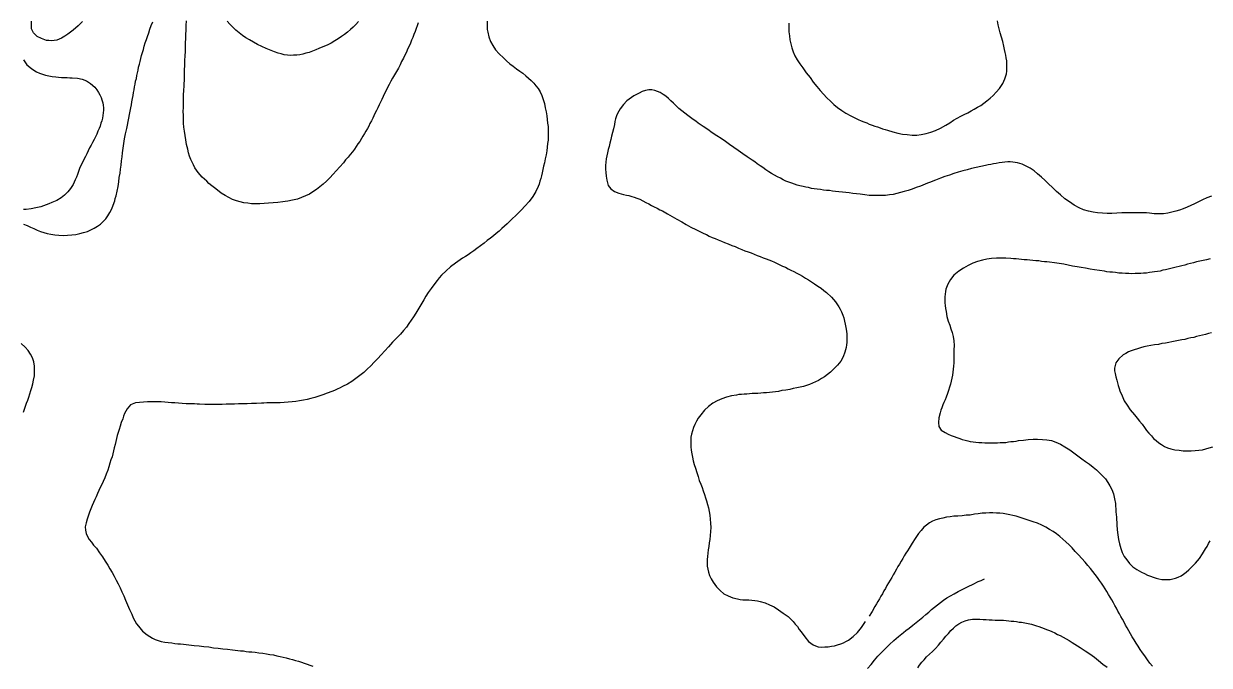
# Model space of a CAD drawing. Header units: inches. Extents: x 401374 to 405300, y 6332180 to 6336621.
# Drawn here: x 403397.3 to 403869.3, y 6333566.6 to 6333821.9 of the extents above; entities that cross this region are included whole.
import ezdxf

# ---------------------------------------------------------------- set-up
doc = ezdxf.new("R2010")
doc.units = ezdxf.units.IN
doc.header["$MEASUREMENT"] = 0

msp = doc.modelspace()

# ---------------------------------------------------------------- linework, layer by layer
for points in [[(403397.3, 6333742.2), (403398.7, 6333741.6), (403400, 6333741), (403401.4, 6333740.4), (403402.7, 6333739.8), (403404, 6333739.3), (403405.4, 6333738.9), (403406.7, 6333738.5), (403408.2, 6333738.2), (403409.7, 6333737.9), (403411.3, 6333737.8), (403413, 6333737.7), (403414.8, 6333737.8), (403416.5, 6333737.9), (403418.1, 6333738.1), (403419.7, 6333738.4), (403421.2, 6333738.8), (403422.7, 6333739.3), (403424.1, 6333739.9), (403425.4, 6333740.5), (403426.7, 6333741.3), (403427.9, 6333742.2), (403429, 6333743.2), (403430, 6333744.3), (403430.9, 6333745.5), (403431.7, 6333746.8), (403432.4, 6333748.2), (403433, 6333749.7), (403433.6, 6333751.4), (403433.8, 6333752.4), (403434.1, 6333753.4), (403434.5, 6333755.3), (403434.9, 6333757.2), (403435.2, 6333759), (403435.4, 6333760.7), (403435.7, 6333762.4), (403435.9, 6333764), (403436.1, 6333765.6), (403436.3, 6333767.3), (403436.5, 6333768.9), (403436.7, 6333770.6), (403437, 6333772.4), (403437.2, 6333774.2), (403437.5, 6333776.1), (403437.9, 6333778.1), (403438.1, 6333779.1), (403438.4, 6333780.2), (403438.7, 6333781.6), (403438.9, 6333783), (403439.2, 6333784.4), (403439.5, 6333785.8), (403439.7, 6333787.1), (403440, 6333788.4), (403440.2, 6333789.6), (403440.4, 6333790.9), (403440.6, 6333792.1), (403440.9, 6333793.3), (403441.1, 6333794.5), (403441.3, 6333795.6), (403441.5, 6333796.8), (403441.7, 6333797.9), (403441.9, 6333799), (403442.2, 6333800.1), (403442.4, 6333801.3), (403442.6, 6333802.4), (403442.9, 6333803.5), (403443.1, 6333804.6), (403443.4, 6333805.8), (403443.7, 6333806.9), (403444, 6333808.1), (403444.3, 6333809.3), (403444.6, 6333810.5), (403445, 6333811.7), (403445.3, 6333813), (403445.7, 6333814.3), (403446.2, 6333815.6), (403446.6, 6333816.9), (403447.1, 6333818.3), (403447.6, 6333819.8), (403448.1, 6333821.2), (403448.8, 6333822.7)], [(403420.7, 6333822.8), (403419, 6333821.1), (403417.1, 6333819.4), (403416, 6333818.6), (403414.9, 6333817.8), (403413.7, 6333817), (403412.4, 6333816.2), (403410.5, 6333815.4), (403409.5, 6333815.2), (403408.5, 6333815.1), (403407.4, 6333815.2), (403406.4, 6333815.3), (403404.4, 6333816), (403402.7, 6333816.9), (403401.3, 6333818.3), (403400.5, 6333819.9), (403400.4, 6333821.8), (403400.5, 6333822.9)], [(403581.9, 6333823), (403581.8, 6333821.8), (403581.8, 6333820.7), (403581.9, 6333819.6), (403582.1, 6333818.6), (403582.5, 6333816.7), (403583.2, 6333814.9), (403584.1, 6333813.2), (403585.2, 6333811.5), (403586.6, 6333809.9), (403588.3, 6333808.4), (403589.6, 6333807.1), (403590.9, 6333806), (403592.2, 6333805), (403593.5, 6333804), (403594.8, 6333803.1), (403596, 6333802.2), (403597.2, 6333801.2), (403598.3, 6333800.3), (403599.4, 6333799.3), (403600.4, 6333798.3), (403601.3, 6333797.2), (403602.2, 6333796.1), (403602.9, 6333794.8), (403603.6, 6333793.4), (403604.2, 6333791.8), (403604.7, 6333790.2), (403605, 6333788.5), (403605.3, 6333786.8), (403605.6, 6333785.3), (403605.8, 6333783.8), (403605.9, 6333782.4), (403606.1, 6333781), (403606.1, 6333779.7), (403606.2, 6333778.3), (403606.1, 6333777), (403606.1, 6333775.6), (403605.9, 6333774.2), (403605.8, 6333772.8), (403605.6, 6333771.3), (403605.3, 6333769.8), (403605, 6333768.2), (403604.7, 6333766.6), (403604.3, 6333765.2), (403604, 6333763.9), (403603.8, 6333762.6), (403603.5, 6333761.4), (403603.2, 6333760.3), (403602.8, 6333759.2), (403602.5, 6333758.1), (403602.1, 6333757.1), (403601.2, 6333755.1), (403600.1, 6333753.1), (403598.6, 6333751.2), (403596.9, 6333749.3), (403595.5, 6333747.9), (403594.3, 6333746.7), (403593.1, 6333745.5), (403592, 6333744.4), (403590.9, 6333743.4), (403589.8, 6333742.3), (403588.7, 6333741.3), (403587.7, 6333740.4), (403586.6, 6333739.4), (403585.5, 6333738.5), (403584.4, 6333737.5), (403583.2, 6333736.6), (403581.9, 6333735.6), (403580.6, 6333734.6), (403579.2, 6333733.5), (403577.8, 6333732.5), (403576.5, 6333731.6), (403575.4, 6333730.8), (403574.3, 6333730), (403573.2, 6333729.3), (403572.1, 6333728.6), (403571.1, 6333727.9), (403569.2, 6333726.6), (403567.3, 6333725.2), (403565.5, 6333723.6), (403563.7, 6333721.8), (403562.8, 6333720.8), (403561.9, 6333719.7), (403560.6, 6333718), (403559.5, 6333716.5), (403558.4, 6333715), (403557.5, 6333713.5), (403556.6, 6333712.1), (403555.8, 6333710.7), (403555, 6333709.4), (403554.2, 6333708), (403553.4, 6333706.7), (403552.5, 6333705.3), (403551.6, 6333704), (403550.7, 6333702.6), (403549.7, 6333701.2), (403548.6, 6333699.8), (403547.3, 6333698.4), (403546, 6333697), (403544.2, 6333695.2), (403542.6, 6333693.4), (403541.1, 6333691.8), (403539.7, 6333690.2), (403538.3, 6333688.7), (403536.9, 6333687.2), (403535.5, 6333685.8), (403534.1, 6333684.4), (403532.7, 6333683.1), (403531.2, 6333681.9), (403529.6, 6333680.7), (403528, 6333679.6), (403526.2, 6333678.5), (403524.3, 6333677.5), (403523.3, 6333677), (403522.2, 6333676.5), (403521.1, 6333676), (403520, 6333675.6), (403518.1, 6333674.9), (403516.4, 6333674.2), (403514.8, 6333673.7), (403513.2, 6333673.2), (403511.7, 6333672.8), (403510.2, 6333672.4), (403508.7, 6333672.1), (403507.2, 6333671.9), (403505.7, 6333671.6), (403504.2, 6333671.5), (403502.7, 6333671.3), (403501.1, 6333671.2), (403499.5, 6333671.1), (403497.8, 6333671), (403496, 6333671), (403494.1, 6333671), (403493, 6333670.9), (403492, 6333670.9), (403490, 6333670.8), (403488.1, 6333670.8), (403486.3, 6333670.7), (403484.6, 6333670.6), (403482.9, 6333670.6), (403481.3, 6333670.5), (403479.7, 6333670.5), (403478, 6333670.5), (403476.4, 6333670.4), (403474.7, 6333670.4), (403473, 6333670.4), (403471.2, 6333670.4), (403469.4, 6333670.4), (403467.4, 6333670.5), (403466.4, 6333670.5), (403465.4, 6333670.6), (403463.6, 6333670.6), (403462, 6333670.7), (403460.4, 6333670.8), (403459, 6333670.9), (403457.5, 6333671), (403456.2, 6333671.1), (403454.8, 6333671.2), (403453.5, 6333671.3), (403452.1, 6333671.4), (403450.8, 6333671.4), (403449.4, 6333671.5), (403448, 6333671.5), (403446.6, 6333671.4), (403445, 6333671.3), (403443.4, 6333671.2), (403441.8, 6333671), (403439.8, 6333670.2), (403438.5, 6333668.7), (403437.5, 6333666.8), (403437.1, 6333665.8), (403436.8, 6333664.7), (403436.2, 6333663.2), (403435.7, 6333661.8), (403435.3, 6333660.5), (403434.9, 6333659.2), (403434.6, 6333658), (403434.3, 6333656.8), (403434, 6333655.6), (403433.7, 6333654.4), (403433.4, 6333653.2), (403433.1, 6333652), (403432.8, 6333650.8), (403432.5, 6333649.6), (403432.1, 6333648.3), (403431.7, 6333647), (403431.3, 6333645.6), (403430.8, 6333644.2), (403430.2, 6333642.6), (403429.6, 6333641.2), (403429, 6333639.8), (403428.4, 6333638.5), (403427.8, 6333637.3), (403427.3, 6333636.1), (403426.7, 6333634.9), (403426.2, 6333633.7), (403425.7, 6333632.6), (403425.1, 6333631.4), (403424.6, 6333630.2), (403424.1, 6333628.9), (403423.6, 6333627.6), (403423.1, 6333626.3), (403422.6, 6333624.8), (403422.2, 6333623.3), (403421.8, 6333621.7), (403421.9, 6333620.4), (403422.2, 6333619.1), (403422.7, 6333617.9), (403423.4, 6333616.7), (403424.3, 6333615.6), (403425.2, 6333614.4), (403426.3, 6333613.2), (403427.5, 6333611.4), (403428.7, 6333609.7), (403429.8, 6333608.1), (403430.8, 6333606.5), (403431.7, 6333605), (403432.6, 6333603.5), (403433.4, 6333602), (403434.2, 6333600.5), (403435, 6333599), (403435.7, 6333597.4), (403436.4, 6333595.8), (403437.2, 6333594.2), (403437.9, 6333592.5), (403438.7, 6333590.7), (403439.5, 6333588.8), (403440.4, 6333586.9), (403440.9, 6333585.5), (403441.6, 6333584.3), (403442.3, 6333583.1), (403443, 6333582.1), (403444.6, 6333580.2), (403446.5, 6333578.7), (403447.5, 6333578), (403448.6, 6333577.4), (403449.7, 6333576.9), (403450.9, 6333576.5), (403452.1, 6333576.1), (403453.5, 6333575.8), (403454.8, 6333575.6), (403456.3, 6333575.5), (403457.5, 6333575.3), (403458.7, 6333575.2), (403459.8, 6333575.1), (403460.9, 6333575), (403462, 6333574.9), (403463.1, 6333574.7), (403464.2, 6333574.6), (403465.2, 6333574.5), (403467.2, 6333574.3), (403469.1, 6333574.1), (403471, 6333573.9), (403472.9, 6333573.6), (403474.7, 6333573.4), (403476.6, 6333573.2), (403478.5, 6333573), (403480.5, 6333572.7), (403481.5, 6333572.6), (403482.6, 6333572.5), (403483.7, 6333572.4), (403484.8, 6333572.3), (403485.9, 6333572.1), (403487, 6333572), (403488.2, 6333571.9), (403489.5, 6333571.8), (403491, 6333571.6), (403492.5, 6333571.4), (403494, 6333571.1), (403495.4, 6333570.9), (403496.8, 6333570.7), (403498.1, 6333570.4), (403499.4, 6333570.1), (403500.7, 6333569.8), (403501.9, 6333569.5), (403503.2, 6333569.2), (403504.4, 6333568.9), (403505.6, 6333568.5), (403506.7, 6333568.2), (403507.9, 6333567.8), (403509, 6333567.4), (403510.2, 6333567.1), (403511.3, 6333566.7), (403512.5, 6333566.3)], [(403554.4, 6333822.3), (403554, 6333821.1), (403553.6, 6333820), (403553.2, 6333818.8), (403552.7, 6333817.7), (403552.3, 6333816.5), (403551.8, 6333815.4), (403551.3, 6333814.2), (403550.8, 6333813), (403550.2, 6333811.8), (403549.7, 6333810.6), (403549.1, 6333809.4), (403548.5, 6333808.2), (403547.8, 6333806.9), (403547.2, 6333805.6), (403546.5, 6333804.3), (403545.7, 6333802.9), (403545, 6333801.6), (403544.2, 6333800.2), (403543.5, 6333799), (403542.9, 6333797.7), (403542.2, 6333796.5), (403541.6, 6333795.3), (403541, 6333794.1), (403540.4, 6333792.9), (403539.9, 6333791.8), (403539.4, 6333790.7), (403538.8, 6333789.6), (403538.3, 6333788.5), (403537.8, 6333787.4), (403537.3, 6333786.4), (403536.8, 6333785.3), (403536.3, 6333784.3), (403535.8, 6333783.3), (403535.2, 6333782.2), (403534.7, 6333781.2), (403534.2, 6333780.2), (403533.6, 6333779.2), (403533, 6333778.2), (403532.4, 6333777.2), (403531.8, 6333776.2), (403531.1, 6333775.1), (403530.4, 6333774.1), (403529.7, 6333773.1), (403529, 6333772), (403528.2, 6333770.9), (403527.3, 6333769.9), (403526.5, 6333768.8), (403525.5, 6333767.7), (403524.6, 6333766.6), (403523.2, 6333765), (403521.8, 6333763.4), (403520.5, 6333762), (403519.2, 6333760.6), (403517.9, 6333759.3), (403516.6, 6333758.1), (403515.3, 6333757), (403513.9, 6333756), (403512.5, 6333755), (403511.1, 6333754.1), (403509.6, 6333753.4), (403508, 6333752.7), (403506.3, 6333752.1), (403504.4, 6333751.7), (403502.5, 6333751.3), (403501.5, 6333751.2), (403500.5, 6333751.1), (403498.5, 6333750.8), (403496.6, 6333750.7), (403494.8, 6333750.5), (403493.1, 6333750.4), (403491.4, 6333750.3), (403489.7, 6333750.3), (403488.1, 6333750.3), (403486.6, 6333750.5), (403485, 6333750.7), (403483.5, 6333751), (403482, 6333751.4), (403480.5, 6333752), (403479, 6333752.7), (403477.5, 6333753.5), (403476, 6333754.5), (403474.5, 6333755.7), (403473.3, 6333756.6), (403472.2, 6333757.4), (403471.1, 6333758.3), (403470.2, 6333759.2), (403468.4, 6333760.9), (403466.8, 6333762.7), (403465.5, 6333764.6), (403464.9, 6333765.7), (403464.4, 6333766.8), (403463.9, 6333767.9), (403463.4, 6333769.2), (403463, 6333770.5), (403462.7, 6333772), (403462.2, 6333773.9), (403461.9, 6333775.7), (403461.6, 6333777.5), (403461.3, 6333779.1), (403461.1, 6333780.8), (403461, 6333782.3), (403460.9, 6333783.9), (403460.9, 6333785.5), (403460.8, 6333787), (403460.9, 6333788.6), (403460.9, 6333790.2), (403460.9, 6333791.8), (403461, 6333793.6), (403461.1, 6333795.4), (403461.2, 6333797.2), (403461.2, 6333798.2), (403461.3, 6333799.3), (403461.3, 6333800.4), (403461.3, 6333801.4), (403461.4, 6333802.5), (403461.4, 6333803.5), (403461.5, 6333805.4), (403461.5, 6333807.3), (403461.6, 6333809.1), (403461.7, 6333810.9), (403461.7, 6333812.6), (403461.8, 6333814.3), (403461.9, 6333816), (403461.9, 6333817.7), (403462, 6333819.4), (403462, 6333821.2), (403462.1, 6333823.1)], [(403530.7, 6333822.8), (403529.6, 6333821.6), (403528.5, 6333820.6), (403527.4, 6333819.6), (403526.3, 6333818.6), (403525.1, 6333817.6), (403523.9, 6333816.8), (403522.6, 6333815.9), (403521.2, 6333815.1), (403519.7, 6333814.2), (403518.1, 6333813.4), (403516.4, 6333812.7), (403514.9, 6333812), (403513.6, 6333811.5), (403512.3, 6333811), (403511, 6333810.5), (403509.7, 6333810.2), (403508.5, 6333809.8), (403507.3, 6333809.6), (403506.1, 6333809.4), (403504.8, 6333809.4), (403503.6, 6333809.3), (403502.4, 6333809.4), (403501.1, 6333809.6), (403499.9, 6333809.9), (403498.6, 6333810.2), (403497.2, 6333810.7), (403495.9, 6333811.3), (403493.9, 6333812.1), (403492.1, 6333812.9), (403490.4, 6333813.7), (403488.8, 6333814.6), (403487.2, 6333815.5), (403485.8, 6333816.3), (403484.4, 6333817.3), (403483.1, 6333818.3), (403481.8, 6333819.3), (403480.6, 6333820.5), (403479.4, 6333821.7), (403478.3, 6333823)], [(403701.9, 6333822.1), (403701.9, 6333820.4), (403702, 6333818.7), (403702.2, 6333817.1), (403702.4, 6333815.5), (403702.7, 6333813.9), (403703.2, 6333812.3), (403703.7, 6333810.8), (403704.4, 6333809.2), (403705.3, 6333807.6), (403706.3, 6333806), (403707.5, 6333804.4), (403708.9, 6333802.4), (403710.4, 6333800.5), (403711.7, 6333798.7), (403713.1, 6333797), (403714.4, 6333795.4), (403715.7, 6333793.9), (403717.1, 6333792.4), (403718.5, 6333791.1), (403719.9, 6333789.8), (403721.4, 6333788.6), (403723, 6333787.4), (403724.7, 6333786.3), (403726.6, 6333785.3), (403728.5, 6333784.3), (403729.6, 6333783.8), (403730.7, 6333783.3), (403731.8, 6333782.9), (403733, 6333782.5), (403734, 6333782), (403735.1, 6333781.6), (403736.2, 6333781.2), (403737.3, 6333780.9), (403738.3, 6333780.5), (403739.3, 6333780.1), (403740.3, 6333779.8), (403741.3, 6333779.5), (403743.3, 6333778.9), (403745.3, 6333778.4), (403747.2, 6333778), (403749.1, 6333777.8), (403751, 6333777.6), (403752.9, 6333777.6), (403754.7, 6333777.8), (403756.6, 6333778.2), (403758.5, 6333778.7), (403760.4, 6333779.4), (403762.4, 6333780.4), (403764.4, 6333781.6), (403766, 6333782.5), (403767.5, 6333783.5), (403769, 6333784.3), (403770.4, 6333785.1), (403771.8, 6333785.8), (403773.2, 6333786.5), (403774.5, 6333787.2), (403775.8, 6333787.9), (403777.1, 6333788.7), (403778.4, 6333789.4), (403779.6, 6333790.3), (403780.8, 6333791.2), (403782.1, 6333792.3), (403783.3, 6333793.4), (403784.5, 6333794.7), (403785.8, 6333796.2), (403787.1, 6333798.1), (403788, 6333800), (403788.6, 6333802), (403788.7, 6333803), (403788.8, 6333804), (403788.8, 6333805.1), (403788.8, 6333806.1), (403788.7, 6333807.2), (403788.5, 6333808.3), (403788.3, 6333809.4), (403788.1, 6333810.5), (403787.8, 6333811.7), (403787.6, 6333813), (403787.1, 6333814.8), (403786.6, 6333816.6), (403786.1, 6333818.3), (403785.7, 6333819.9), (403785.3, 6333821.5), (403785, 6333823.1)], [(403397.2, 6333807.5), (403398.6, 6333805.6), (403400.4, 6333804.1), (403401.4, 6333803.4), (403402.5, 6333802.8), (403403.6, 6333802.3), (403404.8, 6333801.9), (403406, 6333801.5), (403407.3, 6333801.2), (403408.7, 6333800.9), (403410.1, 6333800.8), (403411.2, 6333800.6), (403412.4, 6333800.5), (403413.5, 6333800.5), (403414.6, 6333800.5), (403415.7, 6333800.4), (403416.7, 6333800.4), (403418.7, 6333800.2), (403420.6, 6333799.9), (403422.3, 6333799.2), (403424, 6333798.2), (403425.7, 6333796.7), (403426.4, 6333795.6), (403427.1, 6333794.6), (403427.7, 6333793.6), (403428.2, 6333792.6), (403428.5, 6333791.6), (403428.8, 6333790.5), (403429, 6333789.5), (403429.1, 6333788.5), (403429.1, 6333787.5), (403429, 6333786.4), (403428.9, 6333785.4), (403428.7, 6333784.4), (403428.4, 6333783.3), (403428.1, 6333782.3), (403427.8, 6333781.2), (403427.4, 6333780.2), (403426.9, 6333779.1), (403426.4, 6333778), (403425.9, 6333776.9), (403425.4, 6333775.8), (403424.8, 6333774.7), (403424.2, 6333773.6), (403423.6, 6333772.5), (403423, 6333771.4), (403422.5, 6333770.2), (403421.9, 6333769.1), (403421.3, 6333767.9), (403420.7, 6333766.7), (403420.1, 6333765.5), (403419.6, 6333764.3), (403419.1, 6333763.1), (403418.7, 6333761.9), (403418.3, 6333760.8), (403417.8, 6333759.8), (403417, 6333758), (403416, 6333756.4), (403414.9, 6333755), (403413.6, 6333753.7), (403412.2, 6333752.6), (403410.5, 6333751.6), (403408.6, 6333750.8), (403407.4, 6333750.3), (403406.3, 6333749.9), (403405.2, 6333749.5), (403404.2, 6333749.1), (403402.2, 6333748.6), (403400.3, 6333748.2), (403398.3, 6333748), (403397.3, 6333748)], [(403870.2, 6333753.3), (403868.4, 6333752.6), (403866.7, 6333751.8), (403865.1, 6333751), (403863.5, 6333750.3), (403862, 6333749.6), (403860.5, 6333748.9), (403859, 6333748.3), (403857.5, 6333747.7), (403856, 6333747.3), (403854.4, 6333746.9), (403852.8, 6333746.5), (403851.1, 6333746.3), (403849.3, 6333746.2), (403847.4, 6333746.3), (403845.5, 6333746.5), (403844.3, 6333746.6), (403843.1, 6333746.6), (403842, 6333746.7), (403840.8, 6333746.7), (403839.7, 6333746.7), (403838.7, 6333746.7), (403837.6, 6333746.7), (403836.5, 6333746.7), (403835.5, 6333746.6), (403834.5, 6333746.6), (403832.5, 6333746.5), (403830.6, 6333746.4), (403828.7, 6333746.4), (403826.8, 6333746.5), (403824.9, 6333746.6), (403823.1, 6333746.9), (403821.2, 6333747.3), (403819.3, 6333747.9), (403817.5, 6333748.7), (403815.6, 6333749.7), (403813.7, 6333751), (403811.8, 6333752.3), (403810.1, 6333753.8), (403808.5, 6333755.2), (403806.9, 6333756.7), (403805.4, 6333758.2), (403803.9, 6333759.6), (403802.5, 6333760.9), (403801, 6333762.2), (403799.6, 6333763.4), (403798, 6333764.4), (403796.4, 6333765.3), (403794.8, 6333766), (403793, 6333766.5), (403791.1, 6333766.8), (403790.1, 6333766.9), (403789.1, 6333766.9), (403788, 6333766.8), (403786.9, 6333766.7), (403785.7, 6333766.5), (403784.5, 6333766.3), (403783.4, 6333766.1), (403782.4, 6333765.9), (403781.3, 6333765.7), (403780.3, 6333765.5), (403778.4, 6333765.1), (403776.5, 6333764.7), (403774.7, 6333764.3), (403772.9, 6333763.8), (403771.2, 6333763.4), (403769.4, 6333762.9), (403767.7, 6333762.3), (403765.9, 6333761.7), (403764.1, 6333761.1), (403762.3, 6333760.4), (403760.3, 6333759.7), (403759.3, 6333759.3), (403758.3, 6333758.9), (403757.2, 6333758.5), (403756.2, 6333758.1), (403754.4, 6333757.3), (403752.7, 6333756.7), (403751, 6333756.1), (403749.5, 6333755.6), (403747.9, 6333755.1), (403746.4, 6333754.7), (403745, 6333754.3), (403743.5, 6333754), (403742, 6333753.8), (403740.5, 6333753.6), (403738.9, 6333753.5), (403737.4, 6333753.5), (403735.7, 6333753.5), (403734, 6333753.6), (403732.2, 6333753.8), (403730.4, 6333754.1), (403728.9, 6333754.2), (403727.4, 6333754.4), (403726, 6333754.6), (403724.6, 6333754.8), (403723.3, 6333754.9), (403721.9, 6333755), (403720.6, 6333755.2), (403719.4, 6333755.3), (403718.1, 6333755.5), (403716.9, 6333755.6), (403715.7, 6333755.7), (403714.5, 6333755.9), (403713.3, 6333756.1), (403712.1, 6333756.2), (403711, 6333756.4), (403709.8, 6333756.7), (403708.7, 6333756.9), (403707.6, 6333757.1), (403706.4, 6333757.4), (403705.3, 6333757.7), (403704.2, 6333758.1), (403703.1, 6333758.5), (403702, 6333758.9), (403700.8, 6333759.3), (403699.7, 6333759.8), (403698.6, 6333760.4), (403697.4, 6333761), (403696.3, 6333761.6), (403695.1, 6333762.3), (403694, 6333763), (403692.8, 6333763.8), (403691.6, 6333764.7), (403690.5, 6333765.4), (403689.4, 6333766.2), (403688.4, 6333766.9), (403687.4, 6333767.6), (403685.4, 6333769), (403683.6, 6333770.2), (403681.8, 6333771.5), (403680, 6333772.7), (403678.3, 6333773.8), (403676.7, 6333775), (403675, 6333776.2), (403673.3, 6333777.3), (403671.5, 6333778.5), (403669.7, 6333779.8), (403667.9, 6333781), (403665.9, 6333782.4), (403664.9, 6333783.1), (403663.9, 6333783.8), (403662.8, 6333784.6), (403661.8, 6333785.4), (403660.5, 6333786.3), (403659.4, 6333787.2), (403658.2, 6333788.2), (403657.1, 6333789.3), (403656.1, 6333790.3), (403655, 6333791.3), (403654, 6333792.2), (403653, 6333793.1), (403651.9, 6333793.8), (403650.8, 6333794.5), (403649.7, 6333795), (403648.6, 6333795.4), (403647.4, 6333795.6), (403646.2, 6333795.6), (403644.9, 6333795.3), (403643.6, 6333794.9), (403642.4, 6333794.3), (403641.3, 6333793.8), (403640.3, 6333793.2), (403639.3, 6333792.6), (403637.5, 6333791.3), (403636.1, 6333789.8), (403634.8, 6333788.1), (403633.8, 6333786.2), (403633.4, 6333785.2), (403633, 6333784.1), (403632.7, 6333783), (403632.5, 6333781.8), (403632.1, 6333780.1), (403631.8, 6333778.6), (403631.4, 6333777.2), (403631.1, 6333775.8), (403630.7, 6333774.4), (403630.4, 6333773.1), (403630, 6333771.9), (403629.8, 6333770.6), (403629.5, 6333769.4), (403629.3, 6333768.1), (403629.1, 6333766.8), (403629, 6333765.5), (403629, 6333764.1), (403629.1, 6333762.7), (403629.2, 6333761.2), (403629.5, 6333759.6), (403630, 6333757.6), (403631.1, 6333756.2), (403632.5, 6333755.2), (403634.3, 6333754.5), (403636.2, 6333754), (403637.3, 6333753.7), (403638.3, 6333753.5), (403639.4, 6333753.2), (403640.4, 6333752.9), (403641.5, 6333752.5), (403642.6, 6333752.1), (403643.8, 6333751.4), (403645, 6333750.8), (403646.2, 6333750.2), (403647.3, 6333749.6), (403648.4, 6333749.1), (403649.5, 6333748.5), (403650.6, 6333747.9), (403651.6, 6333747.4), (403653.6, 6333746.3), (403655.5, 6333745.2), (403657.4, 6333744.1), (403659.3, 6333743.1), (403661.1, 6333742), (403663, 6333741), (403665, 6333740), (403666, 6333739.5), (403667, 6333739), (403668.1, 6333738.5), (403669.2, 6333738), (403670.3, 6333737.4), (403671.4, 6333736.9), (403672.6, 6333736.4), (403673.8, 6333735.9), (403675.1, 6333735.4), (403676.4, 6333734.9), (403677.8, 6333734.3), (403679.2, 6333733.7), (403680.6, 6333733.2), (403681.9, 6333732.6), (403683.2, 6333732.1), (403684.5, 6333731.6), (403685.8, 6333731.1), (403687, 6333730.7), (403688.2, 6333730.2), (403689.4, 6333729.7), (403690.6, 6333729.3), (403691.7, 6333728.8), (403692.9, 6333728.4), (403694, 6333727.9), (403695.1, 6333727.5), (403696.2, 6333727), (403697.3, 6333726.5), (403698.4, 6333726), (403699.5, 6333725.5), (403700.6, 6333725), (403701.7, 6333724.4), (403702.8, 6333723.9), (403704, 6333723.3), (403705.1, 6333722.7), (403706.2, 6333722.1), (403707.4, 6333721.4), (403708.6, 6333720.7), (403709.8, 6333720), (403711, 6333719.2), (403712.2, 6333718.4), (403713.5, 6333717.5), (403714.8, 6333716.7), (403715.9, 6333715.8), (403717, 6333714.9), (403718.9, 6333713.1), (403720.5, 6333711.3), (403721.9, 6333709.3), (403722.4, 6333708.3), (403722.9, 6333707.2), (403723.4, 6333706), (403723.8, 6333704.9), (403724.1, 6333703.6), (403724.4, 6333702.3), (403724.7, 6333701), (403724.9, 6333699.6), (403725, 6333698.4), (403725, 6333697.2), (403725, 6333696.1), (403725, 6333695.1), (403724.9, 6333694.1), (403724.8, 6333693.1), (403724.3, 6333691.2), (403723.6, 6333689.4), (403722.6, 6333687.6), (403721.3, 6333686), (403719.8, 6333684.4), (403718.5, 6333683.3), (403717.3, 6333682.3), (403716.1, 6333681.4), (403715, 6333680.7), (403713.8, 6333680), (403712.6, 6333679.4), (403711.4, 6333678.9), (403710.2, 6333678.4), (403709, 6333678), (403707.8, 6333677.6), (403706.5, 6333677.3), (403705.1, 6333677), (403703.7, 6333676.7), (403702.3, 6333676.4), (403700.7, 6333676.1), (403699.2, 6333675.9), (403697.9, 6333675.6), (403696.7, 6333675.4), (403695.5, 6333675.3), (403694.3, 6333675.2), (403693.1, 6333675), (403691.9, 6333675), (403690.8, 6333674.9), (403689.6, 6333674.8), (403688.5, 6333674.7), (403687.4, 6333674.7), (403686.3, 6333674.6), (403685.2, 6333674.5), (403684.2, 6333674.5), (403683.1, 6333674.4), (403682.1, 6333674.3), (403681.1, 6333674.1), (403679.1, 6333673.8), (403677.1, 6333673.3), (403675.3, 6333672.7), (403673.4, 6333671.9), (403671.7, 6333670.9), (403670, 6333669.6), (403668.4, 6333668.1), (403666.9, 6333666.3), (403665.9, 6333665), (403665.2, 6333663.7), (403664.5, 6333662.4), (403664, 6333661.2), (403663.6, 6333659.9), (403663.2, 6333658.6), (403663, 6333657.4), (403662.9, 6333656.1), (403662.9, 6333654.8), (403662.9, 6333653.5), (403663.1, 6333652.2), (403663.3, 6333650.8), (403663.6, 6333649.4), (403663.9, 6333648), (403664.3, 6333646.5), (403664.8, 6333645.1), (403665.3, 6333643.3), (403665.8, 6333641.7), (403666.3, 6333640.2), (403666.9, 6333638.7), (403667.4, 6333637.3), (403667.9, 6333636), (403668.4, 6333634.6), (403668.8, 6333633.3), (403669.2, 6333632), (403669.6, 6333630.6), (403670, 6333629.3), (403670.2, 6333627.8), (403670.5, 6333626.3), (403670.7, 6333624.8), (403670.8, 6333623.1), (403670.9, 6333621.4), (403670.8, 6333619.8), (403670.7, 6333618.2), (403670.5, 6333616.7), (403670.3, 6333615.3), (403670.1, 6333613.9), (403669.9, 6333612.6), (403669.7, 6333611.2), (403669.6, 6333609.9), (403669.4, 6333608.7), (403669.4, 6333607.4), (403669.5, 6333606.1), (403669.7, 6333604.9), (403670, 6333603.6), (403670.4, 6333602.3), (403671, 6333601), (403671.9, 6333599.7), (403673.2, 6333597.8), (403674.6, 6333596.3), (403676.1, 6333595.1), (403677.8, 6333594.2), (403679.6, 6333593.5), (403681.5, 6333593), (403682.6, 6333592.8), (403683.6, 6333592.7), (403684.8, 6333592.6), (403686, 6333592.6), (403687.2, 6333592.5), (403688.4, 6333592.4), (403689.5, 6333592.2), (403690.5, 6333592), (403692.5, 6333591.4), (403694.3, 6333590.7), (403696.1, 6333589.8), (403697.9, 6333588.7), (403699.7, 6333587.4), (403701.7, 6333586), (403702.7, 6333585), (403703.7, 6333584), (403704.5, 6333583), (403705.4, 6333582), (403706.1, 6333580.9), (403706.9, 6333579.9), (403708.3, 6333577.9), (403709.8, 6333576.1), (403711.6, 6333574.8), (403712.6, 6333574.3), (403713.7, 6333574), (403714.9, 6333573.8), (403716.3, 6333573.9), (403717.6, 6333574), (403719, 6333574.2), (403720.2, 6333574.4), (403721.4, 6333574.7), (403722.6, 6333575.1), (403723.7, 6333575.5), (403724.7, 6333576), (403725.7, 6333576.6), (403727.6, 6333578), (403729.3, 6333579.7), (403730.9, 6333581.6), (403731.7, 6333582.8), (403732.5, 6333584)], [(403869.7, 6333728.4), (403868.3, 6333728), (403866.9, 6333727.7), (403865.6, 6333727.4), (403864.3, 6333727.1), (403863.1, 6333726.8), (403861.9, 6333726.5), (403860.7, 6333726.2), (403859.6, 6333725.9), (403858.4, 6333725.6), (403857.3, 6333725.3), (403856.2, 6333725), (403855.1, 6333724.8), (403854, 6333724.5), (403853, 6333724.2), (403851.9, 6333724), (403850.8, 6333723.8), (403849.8, 6333723.5), (403848.7, 6333723.3), (403847.6, 6333723.2), (403846.6, 6333723), (403845.5, 6333722.9), (403844.4, 6333722.7), (403843.2, 6333722.6), (403842.1, 6333722.5), (403840.9, 6333722.5), (403839.8, 6333722.5), (403838.5, 6333722.4), (403837.3, 6333722.5), (403836, 6333722.5), (403834.7, 6333722.6), (403833.3, 6333722.7), (403832, 6333722.9), (403830.8, 6333723), (403829.7, 6333723.1), (403828.6, 6333723.2), (403827.6, 6333723.4), (403825.6, 6333723.7), (403823.7, 6333724), (403821.9, 6333724.3), (403820.1, 6333724.6), (403818.4, 6333724.9), (403816.7, 6333725.2), (403814.9, 6333725.5), (403813.2, 6333725.9), (403811.5, 6333726.2), (403809.6, 6333726.5), (403807.7, 6333726.7), (403805.8, 6333727), (403804.7, 6333727.1), (403803.7, 6333727.2), (403802.6, 6333727.3), (403801.5, 6333727.5), (403800.3, 6333727.5), (403799.1, 6333727.7), (403797.9, 6333727.8), (403796.8, 6333727.9), (403795.7, 6333728), (403794.6, 6333728.1), (403793.5, 6333728.2), (403792.5, 6333728.3), (403791.4, 6333728.4), (403790.4, 6333728.5), (403788.4, 6333728.6), (403786.5, 6333728.6), (403784.6, 6333728.6), (403782.7, 6333728.5), (403780.8, 6333728.2), (403779, 6333727.8), (403777.1, 6333727.3), (403775.2, 6333726.6), (403773.4, 6333725.7), (403771.5, 6333724.6), (403769.6, 6333723.4), (403767.7, 6333721.8), (403766.3, 6333720.1), (403765.2, 6333718.3), (403764.5, 6333716.3), (403764.3, 6333715.3), (403764.2, 6333714.3), (403764.1, 6333713.2), (403764.1, 6333712.1), (403764.1, 6333710.9), (403764.2, 6333709.8), (403764.3, 6333708.6), (403764.6, 6333707.4), (403764.9, 6333705.4), (403765.4, 6333703.6), (403766, 6333702), (403766.5, 6333700.5), (403767, 6333699), (403767.4, 6333697.4), (403767.6, 6333695.7), (403767.8, 6333693.8), (403767.7, 6333692.2), (403767.7, 6333690.8), (403767.7, 6333689.4), (403767.7, 6333688.1), (403767.6, 6333686.9), (403767.5, 6333685.6), (403767.4, 6333684.5), (403767.2, 6333683.3), (403767.1, 6333682.1), (403766.8, 6333680.9), (403766.6, 6333679.7), (403766.3, 6333678.5), (403765.9, 6333677.3), (403765.5, 6333676), (403765.1, 6333674.7), (403764.6, 6333673.3), (403764.2, 6333672.2), (403763.7, 6333671.2), (403763.3, 6333670.2), (403762.9, 6333669.1), (403762.5, 6333668.1), (403762.2, 6333667.1), (403761.7, 6333665.1), (403761.5, 6333663.2), (403761.7, 6333661.6), (403762.6, 6333660.2), (403764.2, 6333659.2), (403765.4, 6333658.6), (403766.6, 6333658.1), (403767.8, 6333657.6), (403768.9, 6333657.2), (403770, 6333656.8), (403771, 6333656.4), (403772.1, 6333656.2), (403773.2, 6333655.9), (403774.2, 6333655.7), (403775.3, 6333655.5), (403776.4, 6333655.4), (403777.6, 6333655.2), (403778.8, 6333655.2), (403780, 6333655.1), (403781.3, 6333655.1), (403782.8, 6333655.1), (403783.9, 6333655.1), (403785, 6333655.1), (403786.1, 6333655.2), (403787.2, 6333655.2), (403788.3, 6333655.3), (403789.4, 6333655.5), (403790.4, 6333655.6), (403791.4, 6333655.7), (403792.4, 6333655.8), (403793.4, 6333656), (403795.4, 6333656.2), (403797.3, 6333656.4), (403799.2, 6333656.6), (403801, 6333656.6), (403802.9, 6333656.5), (403804.7, 6333656.3), (403806.5, 6333656), (403808.3, 6333655.4), (403810.1, 6333654.6), (403811.9, 6333653.6), (403813.8, 6333652.4), (403815.4, 6333651.1), (403817, 6333649.9), (403818.6, 6333648.8), (403820.1, 6333647.7), (403821.6, 6333646.6), (403823.1, 6333645.5), (403824.4, 6333644.4), (403825.7, 6333643.2), (403826.9, 6333642), (403828, 6333640.8), (403829, 6333639.4), (403829.8, 6333638), (403830.6, 6333636.5), (403831.2, 6333634.8), (403831.6, 6333632.9), (403832, 6333631), (403832, 6333629.9), (403832.1, 6333628.8), (403832.2, 6333627.7), (403832.3, 6333626.6), (403832.4, 6333625.6), (403832.4, 6333624.5), (403832.5, 6333623.5), (403832.6, 6333622.5), (403832.7, 6333620.5), (403833, 6333618.5), (403833.2, 6333616.7), (403833.6, 6333614.9), (403834.1, 6333613.1), (403834.7, 6333611.5), (403835.5, 6333609.9), (403836.5, 6333608.5), (403837.6, 6333607.1), (403838.9, 6333605.8), (403840.5, 6333604.7), (403842.4, 6333603.7), (403843.5, 6333603.1), (403844.7, 6333602.5), (403845.9, 6333602.1), (403847, 6333601.7), (403848.2, 6333601.3), (403849.3, 6333601), (403850.4, 6333600.8), (403851.6, 6333600.7), (403852.7, 6333600.7), (403853.8, 6333600.8), (403854.9, 6333601), (403855.9, 6333601.3), (403857, 6333601.7), (403858.1, 6333602.2), (403859.1, 6333602.9), (403860.2, 6333603.7), (403861.2, 6333604.6), (403862.2, 6333605.5), (403863.9, 6333607.3), (403865.4, 6333609.1), (403866.7, 6333611), (403867.9, 6333612.9), (403868.5, 6333613.9), (403869.1, 6333615), (403869.7, 6333616.1)], [(403870.2, 6333698.9), (403869, 6333698.6), (403867.9, 6333698.3), (403866.7, 6333698), (403865.5, 6333697.7), (403864.3, 6333697.4), (403863.2, 6333697.1), (403862, 6333696.9), (403860.8, 6333696.6), (403859.6, 6333696.3), (403858.4, 6333696.1), (403857.1, 6333695.8), (403855.8, 6333695.6), (403854.5, 6333695.3), (403853.2, 6333695.1), (403851.9, 6333694.8), (403850.5, 6333694.6), (403849.1, 6333694.3), (403847.6, 6333694.1), (403846.1, 6333693.8), (403844.6, 6333693.6), (403843.3, 6333693.3), (403842, 6333693), (403840.8, 6333692.6), (403839.5, 6333692.2), (403838.3, 6333691.8), (403837.2, 6333691.3), (403836.1, 6333690.7), (403835.1, 6333690.1), (403833.4, 6333688.6), (403832.2, 6333686.9), (403831.6, 6333684.9), (403831.6, 6333683.8), (403831.9, 6333682.7), (403832.2, 6333681.4), (403832.5, 6333680.1), (403832.8, 6333679), (403833.1, 6333677.9), (403833.5, 6333676.8), (403833.8, 6333675.8), (403834.6, 6333673.8), (403835.5, 6333671.9), (403836.6, 6333670.1), (403837.9, 6333668.2), (403839.6, 6333666.3), (403840.6, 6333665), (403841.6, 6333663.7), (403842.6, 6333662.5), (403843.5, 6333661.2), (403844.4, 6333660.1), (403845.3, 6333659), (403846.3, 6333657.9), (403847.2, 6333656.9), (403848.2, 6333656), (403849.2, 6333655.1), (403850.3, 6333654.4), (403851.5, 6333653.7), (403852.7, 6333653.2), (403854.1, 6333652.7), (403855.6, 6333652.4), (403857.3, 6333652.2), (403859, 6333652), (403860.7, 6333652), (403862.2, 6333652), (403863.7, 6333652.1), (403865.2, 6333652.2), (403866.6, 6333652.4), (403868, 6333652.7), (403869.3, 6333653.1), (403870.7, 6333653.5)], [(403397.3, 6333667.3), (403397.7, 6333668.5), (403398.1, 6333669.7), (403398.5, 6333670.9), (403399, 6333672.1), (403399.4, 6333673.3), (403399.8, 6333674.6), (403400.2, 6333675.9), (403400.6, 6333677.2), (403401, 6333678.6), (403401.3, 6333680.1), (403401.6, 6333681.8), (403401.7, 6333683.7), (403401.7, 6333685.6), (403401.4, 6333687.3), (403400.9, 6333688.9), (403400.1, 6333690.4), (403399.1, 6333691.9), (403397.9, 6333693.2), (403396.4, 6333694.6)], [(403846.7, 6333566.3), (403845.7, 6333567.5), (403844.7, 6333568.8), (403843.7, 6333570.3), (403842.7, 6333571.6), (403841.8, 6333572.9), (403841, 6333574.2), (403840.2, 6333575.4), (403839.4, 6333576.7), (403838.7, 6333577.9), (403838, 6333579.1), (403837.3, 6333580.3), (403836.6, 6333581.5), (403836, 6333582.6), (403835.4, 6333583.7), (403834.8, 6333584.9), (403834.2, 6333586), (403833.6, 6333587.1), (403833, 6333588.2), (403832.4, 6333589.3), (403831.8, 6333590.4), (403831.2, 6333591.5), (403830.5, 6333592.6), (403829.9, 6333593.7), (403829.2, 6333594.8), (403828.6, 6333595.9), (403827.9, 6333597), (403827.2, 6333598.1), (403826.4, 6333599.3), (403825.6, 6333600.4), (403824.8, 6333601.6), (403823.9, 6333602.7), (403823, 6333603.9), (403822, 6333605.1), (403821, 6333606.3), (403820, 6333607.6), (403818.6, 6333609.1), (403817.3, 6333610.6), (403816, 6333611.9), (403814.7, 6333613.3), (403813.5, 6333614.5), (403812.3, 6333615.7), (403811.1, 6333616.8), (403809.8, 6333617.9), (403808.5, 6333618.9), (403807.2, 6333619.8), (403805.7, 6333620.7), (403804.3, 6333621.6), (403802.7, 6333622.3), (403801, 6333623.1), (403799.2, 6333623.7), (403797.3, 6333624.4), (403796, 6333624.8), (403794.8, 6333625.2), (403793.6, 6333625.6), (403792.4, 6333625.9), (403791.1, 6333626.2), (403789.9, 6333626.5), (403788.6, 6333626.8), (403787.3, 6333627), (403785.9, 6333627.1), (403784.6, 6333627.2), (403783.2, 6333627.3), (403781.8, 6333627.3), (403780.4, 6333627.2), (403778.9, 6333627.1), (403777.4, 6333626.9), (403775.9, 6333626.7), (403774.2, 6333626.4), (403772.5, 6333626.3), (403770.9, 6333626.1), (403769.3, 6333626), (403767.7, 6333625.9), (403766.2, 6333625.7), (403764.7, 6333625.5), (403763.3, 6333625.2), (403761.9, 6333624.9), (403760.5, 6333624.5), (403759.2, 6333623.9), (403758, 6333623.3), (403756.8, 6333622.4), (403755.7, 6333621.5), (403754.6, 6333620.3), (403753.6, 6333619), (403752.3, 6333617.1), (403751.1, 6333615.2), (403749.8, 6333613.2), (403749.2, 6333612.2), (403748.6, 6333611.2), (403747.9, 6333610.1), (403747.3, 6333609.1), (403746.7, 6333608), (403746, 6333606.9), (403745.4, 6333605.9), (403744.8, 6333604.8), (403744.2, 6333603.7), (403743.5, 6333602.6), (403742.9, 6333601.5), (403742.3, 6333600.5), (403741.6, 6333599.4), (403741, 6333598.3), (403740.4, 6333597.2), (403739.8, 6333596.2), (403739.2, 6333595.1), (403738.6, 6333594.1), (403738, 6333593), (403737.4, 6333592), (403736.8, 6333591), (403736.2, 6333590), (403735.1, 6333588), (403734, 6333586.2)], [(403733.3, 6333565.3), (403734.7, 6333566.9), (403736, 6333568.6), (403737.4, 6333570.2), (403738.9, 6333571.7), (403740.4, 6333573.3), (403742, 6333574.9), (403743.7, 6333576.4), (403745.6, 6333578), (403747.6, 6333579.7), (403748.6, 6333580.5), (403749.8, 6333581.4), (403751.3, 6333582.5), (403752.7, 6333583.6), (403754, 6333584.7), (403755.3, 6333585.8), (403756.5, 6333586.8), (403757.7, 6333587.8), (403758.8, 6333588.8), (403760, 6333589.7), (403761.2, 6333590.7), (403762.4, 6333591.6), (403763.6, 6333592.5), (403764.9, 6333593.4), (403766.3, 6333594.3), (403767.8, 6333595.1), (403769.4, 6333596), (403771.2, 6333596.9), (403772.3, 6333597.4), (403773.4, 6333598), (403775.4, 6333598.9), (403777.4, 6333599.9), (403778.5, 6333600.4), (403779.8, 6333601)], [(403753.3, 6333565.6), (403754, 6333566.7), (403754.9, 6333567.8), (403755.8, 6333568.8), (403756.8, 6333569.9), (403758, 6333571), (403759.2, 6333572.1), (403760.4, 6333573.3), (403761.5, 6333574.6), (403762.5, 6333575.8), (403763.5, 6333577), (403764.5, 6333578.2), (403765.5, 6333579.3), (403766.5, 6333580.4), (403767.5, 6333581.4), (403768.5, 6333582.3), (403769.6, 6333583.1), (403770.8, 6333583.8), (403772.1, 6333584.3), (403773.5, 6333584.7), (403775.1, 6333584.9), (403776.8, 6333585), (403778, 6333584.9), (403779.3, 6333584.8), (403780.5, 6333584.8), (403781.7, 6333584.7), (403782.9, 6333584.7), (403784.1, 6333584.6), (403785.2, 6333584.6), (403786.3, 6333584.5), (403787.4, 6333584.5), (403788.5, 6333584.4), (403789.5, 6333584.3), (403790.5, 6333584.2), (403791.6, 6333584.1), (403792.6, 6333584), (403793.6, 6333583.8), (403794.6, 6333583.7), (403796.6, 6333583.3), (403798.6, 6333582.9), (403800.5, 6333582.3), (403801.5, 6333582), (403802.6, 6333581.7), (403803.6, 6333581.3), (403804.6, 6333580.9), (403805.7, 6333580.5), (403806.7, 6333580), (403807.8, 6333579.5), (403808.9, 6333578.9), (403810, 6333578.4), (403811.2, 6333577.8), (403812.4, 6333577.1), (403813.6, 6333576.4), (403814.7, 6333575.7), (403815.8, 6333575), (403816.9, 6333574.3), (403817.9, 6333573.7), (403819.9, 6333572.4), (403821.8, 6333571.1), (403823.6, 6333569.8), (403825.3, 6333568.5), (403827, 6333567.1), (403828.7, 6333565.8)]]:
    msp.add_lwpolyline(points)

doc.saveas('drawing.dxf')
